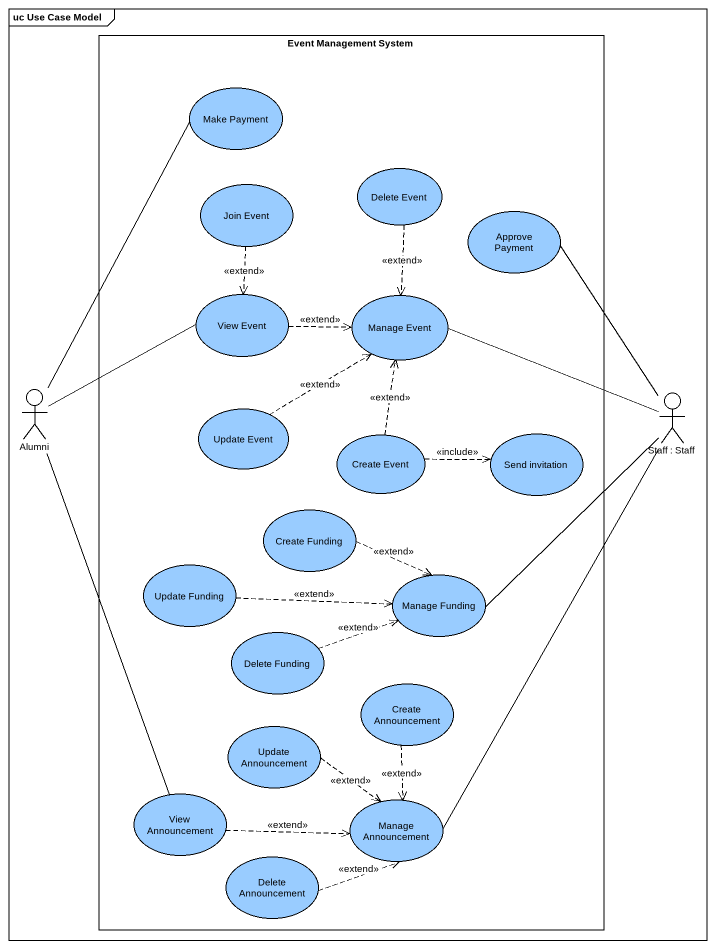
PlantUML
@startuml
mainframe uc Use Case Model
rectangle "Event Management System" as Event_Management_System {
  usecase "Make Payment" as Make_Payment #99CCFF
  usecase "Join Event" as Join_Event #99CCFF
  usecase "Delete Event" as Delete_Event #99CCFF
  usecase "Approve Payment" as Approve_Payment #99CCFF
  usecase "View Event" as View_Event #99CCFF
  usecase "Manage Event" as Manage_Event #99CCFF
  usecase "Update Event" as Update_Event #99CCFF
  usecase "Create Event" as Create_Event #99CCFF
  usecase "Send invitation" as Send_invitation #99CCFF
  usecase "Create Funding" as Create_Funding #99CCFF
  usecase "Update Funding" as Update_Funding #99CCFF
  usecase "Manage Funding" as Manage_Funding #99CCFF
  usecase "Delete Funding" as Delete_Funding #99CCFF
  usecase "Create Announcement" as Create_Announcement #99CCFF
  usecase "Update Announcement" as Update_Announcement #99CCFF
  usecase "View Announcement" as View_Announcement #99CCFF
  usecase "Manage Announcement" as Manage_Announcement #99CCFF
  usecase "Delete Announcement" as Delete_Announcement #99CCFF
}
actor Alumni
actor "Staff : Staff" as Staff
Join_Event ..> View_Event : <<extend>>
Delete_Event ..> Manage_Event : <<extend>>
View_Event .right.> Manage_Event : <<extend>>
Alumni -up- Make_Payment
Alumni -right- View_Event
Alumni -- View_Announcement
Staff -up- Approve_Payment
Staff -left- Manage_Event
Staff -- Manage_Funding
Staff -- Manage_Announcement
Update_Event .up.> Manage_Event : <<extend>>
Create_Event .up.> Manage_Event : <<extend>>
Create_Event .right.> Send_invitation : <<include>>
Create_Funding .right.> Manage_Funding : <<extend>>
Update_Funding .right.> Manage_Funding : <<extend>>
Delete_Funding .right.> Manage_Funding : <<extend>>
Create_Announcement ..> Manage_Announcement : <<extend>>
Update_Announcement ..> Manage_Announcement : <<extend>>
View_Announcement .right.> Manage_Announcement : <<extend>>
Delete_Announcement .right.> Manage_Announcement : <<extend>>
@enduml
